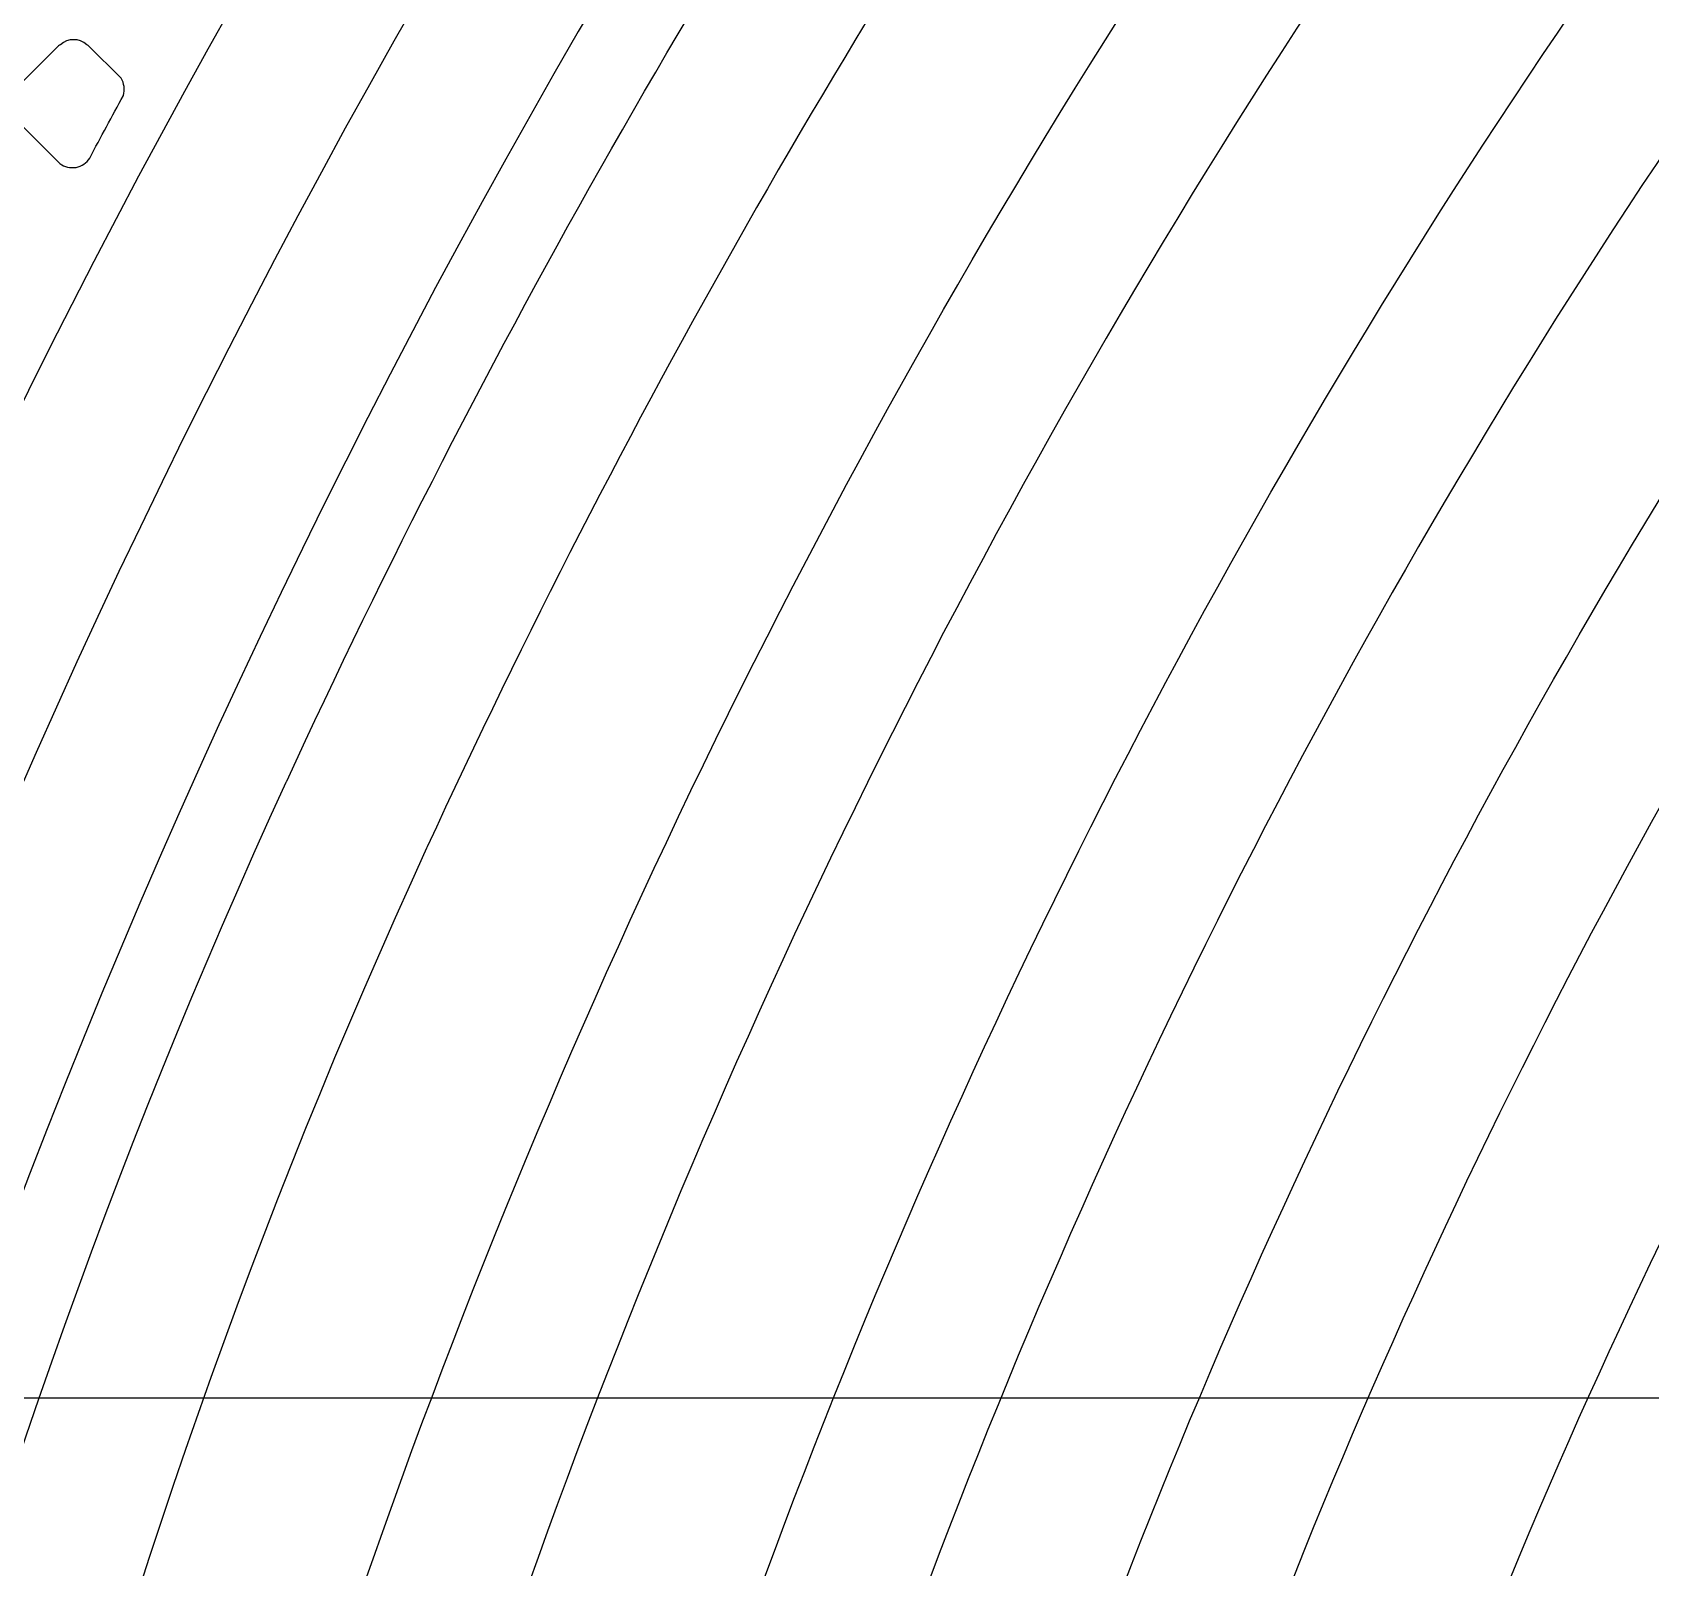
# Model space of a CAD drawing. Header units: millimetres. Extents: x 3440 to 3572, y 2 to 96.
# Drawn here: x 3491.959 to 3493.549, y 56.132 to 57.641 of the extents above; entities that cross this region are included whole.
import ezdxf

# ---------------------------------------------------------------- set-up
doc = ezdxf.new("R2010")
doc.units = ezdxf.units.MM
doc.header["$LTSCALE"] = 23.1
doc.layers.add('gbr-dxf', color=7, linetype='CONTINUOUS')
doc.layers.add('備註', color=1, linetype='CONTINUOUS')

msp = doc.modelspace()

# ---------------------------------------------------------------- linework, layer by layer
at = {"layer": 'gbr-dxf', "linetype": 'Continuous'}
for points in [[(3493.0135, 49.8765), (3493.0135, 50.1432), (3493.0135, 50.4099, -0.136298), (3493.0262, 50.4558), (3493.0262, 54.1481, -0.04092), (3493.0272, 54.1604, -0.064461), (3493.2141, 55.5766, -0.016248), (3493.2155, 55.5812, -0.121362), (3494.7906, 58.1876), (3494.791, 58.188), (3496.3584, 59.7554), (3496.3588, 59.7558, 0.198914), (3499.0259, 66.1947, -0.007678)], [(3499.1783, 66.1928, -0.19886), (3496.4665, 59.648), (3496.4662, 59.6477), (3494.8987, 58.0802), (3494.8984, 58.0799, 0.121377), (3493.3609, 55.5355, 0.064915), (3493.1796, 54.1483, -0.040494), (3493.1786, 54.1361), (3493.1786, 50.4557, -0.136037), (3493.1913, 50.4099), (3493.1913, 50.1432)], [(3495.7341, 60.9255), (3493.8938, 59.0852, 0.086252), (3492.3471, 56.8404, -0.006435), (3492.3465, 56.8391, 0.093188), (3491.7692, 54.5296), (3491.7692, 50.4741, 0.122728), (3491.7722, 50.465, -0.168265), (3491.7913, 50.41), (3491.7913, 50.1433, -0.009235), (3491.7912, 50.1403), (3491.7912, 49.8765), (3491.6134, 49.8765), (3491.6134, 50.4099), (3491.6135, 50.4099), (3491.6135, 50.41, -0.068537), (3491.6168, 50.434), (3491.6168, 54.5272, -0.026123), (3491.6168, 54.535, -0.09338), (3492.2086, 56.904, -0.00618), (3492.2092, 56.9052, -0.086219), (3493.785, 59.192), (3493.7859, 59.1928), (3495.6264, 61.0333)], [(3495.9962, 60.6634), (3494.1558, 58.8229), (3494.1554, 58.8226, 0.122153), (3492.3509, 55.8269, 0.065669), (3492.1285, 54.1517, -0.011681), (3492.1286, 54.1484), (3492.1286, 50.4557, -0.136037), (3492.1413, 50.41), (3492.1413, 50.1433, -0.009235), (3492.1412, 50.1403), (3492.1412, 49.8765), (3491.9634, 49.8765), (3491.9634, 50.4099), (3491.9635, 50.4099), (3491.9635, 50.41, -0.136298), (3491.9762, 50.4558), (3491.9762, 54.1449, -0.011911), (3491.9761, 54.1483, -0.065874), (3492.2043, 55.8684, -0.01455), (3492.2055, 55.8725, -0.12213), (3494.0476, 58.9303), (3494.048, 58.9307), (3495.8885, 60.7712)], [(3492.3135, 49.8766), (3492.3135, 50.1433), (3492.3135, 50.41, -0.136166), (3492.3262, 50.4558), (3492.3262, 54.1449, -0.172383), (3492.3411, 54.1937, 0.136508), (3492.3444, 54.2039, -0.063374), (3492.5581, 55.7662, -0.015037), (3492.5594, 55.7705, -0.121884), (3494.308, 58.67), (3494.3084, 58.6704), (3496.1489, 60.5108)], [(3496.2566, 60.4031), (3494.4161, 58.5626), (3494.4158, 58.5622, 0.121904), (3492.7048, 55.7249, 0.065528), (3492.4966, 54.1483, -0.157894), (3492.4821, 54.1036), (3492.482, 54.1035, 0.140675), (3492.4786, 54.093), (3492.4786, 50.4558, -0.136155), (3492.4913, 50.41), (3492.4913, 50.1433)], [(3494.7202, 60.2352), (3493.7319, 59.2469), (3493.7315, 59.2465, 0.198813), (3491.4285, 53.6891, -0.009943), (3491.4285, 53.6863), (3491.4285, 50.4611, -0.034985), (3491.4286, 50.4608, 0.107213), (3491.4306, 50.4526, -0.065073), (3491.4308, 50.452, -0.123869), (3491.4414, 50.41), (3491.4415, 50.41), (3491.4415, 49.8766), (3491.2637, 49.8766), (3491.2637, 50.1402, -0.009209), (3491.2636, 50.1432), (3491.2636, 50.4099, -0.135021), (3491.2761, 50.4554), (3491.2761, 53.6835, -0.009965), (3491.2761, 53.6863, -0.198905), (3493.6237, 59.3543), (3493.6241, 59.3546), (3494.6124, 60.3429)], [(3494.2543, 60.1648), (3493.8236, 59.734), (3493.8232, 59.7337), (3493.5341, 59.4445), (3493.4973, 59.4077), (3493.4973, 59.4077), (3493.4229, 59.3333), (3493.4229, 59.3333), (3493.4229, 59.3333, 0.198909), (3491.1489, 53.8438, -0.020503), (3491.1488, 53.8419), (3491.1488, 53.8144)], [(3494.6511, 58.3276, 0.12168), (3493.0243, 55.6325, 0.065239), (3492.8291, 54.1483, -0.027587), (3492.8286, 54.14), (3492.8286, 50.4546, -0.132762), (3492.8412, 50.41), (3492.8413, 50.41), (3492.8413, 49.8766), (3492.6635, 49.8766), (3492.6635, 50.1402, -0.009209), (3492.6634, 50.1432), (3492.6634, 50.4089, -0.136573), (3492.6762, 50.4548), (3492.6762, 54.1449, -0.041228), (3492.6767, 54.1574, -0.064939), (3492.8776, 55.6737, -0.015604), (3492.8789, 55.6781, -0.121662), (3494.5433, 58.4354)]]:
    msp.add_lwpolyline(points, format="xyb", dxfattribs=at)
msp.add_lwpolyline([(3491.9414, 57.5575, -0.09601), (3491.9424, 57.5559), (3491.9863, 57.512, 0.442873), (3492.0155, 57.5173, -0.002269), (3492.0486, 57.5788, 0.218116), (3492.0463, 57.5957), (3492.0141, 57.6278, -0.088435), (3492.0126, 57.6287, 0.37947), (3491.9867, 57.6287, -0.096458), (3491.985, 57.6277), (3491.9424, 57.5851, -0.096423), (3491.9414, 57.5835, 0.379308)], format="xyb", close=True, dxfattribs=at)
at = {"layer": '備註', "color": 1, "linetype": 'Continuous'}
msp.add_lwpolyline([(3509.4498, 60.104), (3509.4498, 56.2989), (3486.9009, 56.2989), (3486.9009, 60.104)], close=True, dxfattribs=at)

doc.saveas('drawing.dxf')
